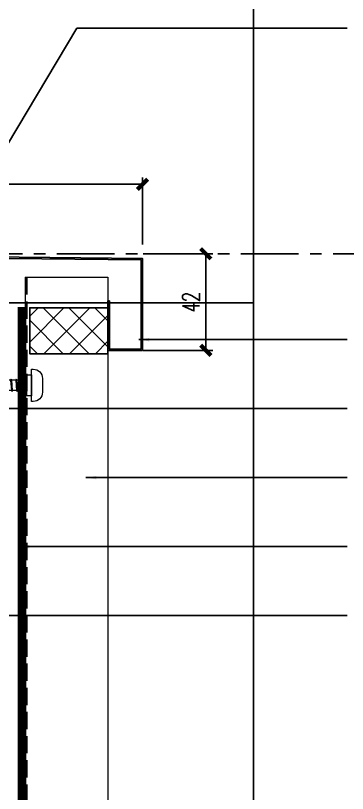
# Model space of a CAD drawing. Extents: x -160106 to 966792, y -663931 to 1550022.
# Drawn here: x -57146.6 to -57002.4, y -112864.1 to -112525.8 of the extents above; entities that cross this region are included whole.
import ezdxf
from ezdxf.xclip import XClip

# ---------------------------------------------------------------- set-up
doc = ezdxf.new("R2010")
doc.units = 0
doc.linetypes.add('ZN-CENTER', pattern=[2, 1.25, -0.25, 0.25, -0.25])
doc.linetypes.add('ZN-DASH', pattern=[0.35, 0.25, -0.1])
for name, color, linetype in [('!ZN6-虚线-8', 8, 'ZN-DASH'), ('!ZN6-轴线-1', 1, 'ZN-CENTER'), ('0_SEALING', 40, 'Continuous'), ('DIM', 173, 'Continuous')]:
    doc.layers.add(name, color=color, linetype=linetype)
for name, color, linetype, lineweight in [('0_FLASHING', 6, 'Continuous', 25), ('0_SCREW RIVET', 4, 'Continuous', 15), ('彩钢板', 6, 'Continuous', 15), ('防火岩棉', 252, 'Continuous', 13)]:
    doc.layers.add(name, color=color, linetype=linetype, lineweight=lineweight)
doc.layers.add('0_INSULATION', color=252, linetype='Continuous', lineweight=9, transparency=0.2)
doc.styles.add('DHTEXT-1', font='ROMANS.shx', dxfattribs={"width": 0.7, "bigfont": 'CHINESE.shx'})
doc.dimstyles.new('ZN3', dxfattribs={"dimscale": 3, "dimtxt": 2.5, "dimasz": 1.5, "dimexe": 1, "dimexo": 2, "dimgap": 0.9, "dimtad": 1, "dimdec": 0, "dimdsep": 46, "dimtxsty": 'DHTEXT-1', "dimblk": 'ARCHTICK', "dimcen": 2.5, "dimclrd": 173, "dimclre": 173, "dimclrt": 7, "dimazin": 2, "dimtfac": 1, "dimtix": 1, "dimtmove": 2, "dimatfit": 3, "dimfxl": 0, "dimarcsym": 0})

# ---------------------------------------------------------------- blocks, each defined once
blk = doc.blocks.new('$紧固件$00000145')
at = {"layer": '0_SCREW RIVET'}
for p, q in [((-1.72, 9.4), (-1.72, 7.22)), ((2.78, 9.4), (2.78, 7.61)), ((2.78, 7.11), (2.78, 5.4)), ((-1.72, 6.71), (-1.72, 5.01)), ((-1.72, 4.51), (-1.72, 2.8)), ((2.78, 4.9), (2.78, 3.19)), ((-1.72, 2.3), (-1.72, 0.59)), ((-1.72, 0.09), (-1.72, -1.62)), ((2.78, 2.69), (2.78, 0.99)), ((2.78, 0.48), (2.78, -1.22)), ((-1.72, -2.12), (-1.72, -3.83)), ((2.78, -1.72), (2.78, -3.43)), ((-1.72, -4.33), (-1.72, -6.03)), ((-1.72, -6.54), (-1.72, -8.24)), ((2.78, -3.93), (2.78, -5.64)), ((2.78, -6.14), (2.78, -7.85)), ((-1.72, -8.74), (-1.72, -10.45)), ((2.78, -8.35), (2.78, -10.06)), ((-1.72, -10.95), (-1.72, -12.66)), ((-1.72, -13.16), (-1.72, -14.87)), ((2.78, -10.56), (2.78, -12.26)), ((2.78, -12.77), (2.78, -14.47)), ((-1.72, -15.37), (-1.72, -17.08)), ((2.78, -14.97), (2.78, -16.68)), ((-1.72, -17.58), (-1.72, -19.28)), ((-1.72, -19.79), (-1.72, -24.8)), ((2.78, -17.18), (2.78, -18.89)), ((2.78, -19.39), (2.78, -24.8)), ((-1.72, -24.8), (0.53, -26.6)), ((0.53, -26.6), (2.78, -24.8))]:
    blk.add_line(p, q, dxfattribs=at)
blk.add_lwpolyline([(-6.47, 12.14, -0.414214), (-2.47, 16.14), (3.53, 16.14, -0.414214), (7.53, 12.14), (7.53, 12.15), (7.53, 11.4), (-6.47, 11.4), (-6.47, 12.15)], format="xyb", close=True, dxfattribs=at)
for points in [[(-3.97, 11.4), (5.03, 11.4), (5.03, 9.4), (-3.97, 9.4)], [(-1.72, 6.71), (2.78, 7.11), (3.28, 7.4), (2.78, 7.61), (-1.72, 7.22), (-2.22, 6.92)], [(-1.72, 4.51), (2.78, 4.9), (3.28, 5.19), (2.78, 5.4), (-1.72, 5.01), (-2.22, 4.71)], [(-1.72, 2.3), (2.78, 2.69), (3.28, 2.99), (2.78, 3.19), (-1.72, 2.8), (-2.22, 2.5)], [(-1.72, 0.09), (2.78, 0.48), (3.28, 0.78), (2.78, 0.99), (-1.72, 0.59), (-2.22, 0.3)], [(-1.72, -2.12), (2.78, -1.72), (3.28, -1.43), (2.78, -1.22), (-1.72, -1.62), (-2.22, -1.91)], [(-1.72, -4.33), (2.78, -3.93), (3.28, -3.64), (2.78, -3.43), (-1.72, -3.83), (-2.22, -4.12)], [(-1.72, -6.54), (2.78, -6.14), (3.28, -5.85), (2.78, -5.64), (-1.72, -6.03), (-2.22, -6.33)], [(-1.72, -8.74), (2.78, -8.35), (3.28, -8.06), (2.78, -7.85), (-1.72, -8.24), (-2.22, -8.54)], [(-1.72, -10.95), (2.78, -10.56), (3.28, -10.26), (2.78, -10.06), (-1.72, -10.45), (-2.22, -10.75)], [(-1.72, -13.16), (2.78, -12.77), (3.28, -12.47), (2.78, -12.26), (-1.72, -12.66), (-2.22, -12.95)], [(-1.72, -15.37), (2.78, -14.97), (3.28, -14.68), (2.78, -14.47), (-1.72, -14.87), (-2.22, -15.16)], [(-1.72, -17.58), (2.78, -17.18), (3.28, -16.89), (2.78, -16.68), (-1.72, -17.08), (-2.22, -17.37)]]:
    blk.add_lwpolyline(points, close=True, dxfattribs=at)
for points in [[(1.71, -18.98), (-1.72, -19.28), (-2.22, -19.58), (-1.72, -19.79), (1.63, -19.49)], [(0.53, -26.6), (1.87, -17.97), (2.51, -19.41), (2.48, -19.44), (2.78, -19.9)], [(2.3, -18.93), (2.78, -18.89), (3.28, -19.1), (2.78, -19.39), (2.5, -19.42)]]:
    blk.add_lwpolyline(points, dxfattribs=at)
blk = doc.blocks.new('*U2454')
at = {"layer": '0_INSULATION'}
blk.add_lwpolyline([(114802.18, -53909.33), (114802.18, -54345.27), (114752.18, -54345.27), (114752.18, -54147.49, -0.323318), (114775.68, -54112.49, 0.242761), (114797.68, -54086.41), (114798.06, -54026.96, 0.256774), (114775.68, -53998.09, -0.323318), (114752.18, -53963.09), (114752.18, -53909.33)], format="xyb", close=True, dxfattribs=at)
blk = doc.blocks.new('20250912092452')
at = {"layer": '0_SEALING'}
h = blk.add_hatch(dxfattribs=at)
h.set_pattern_fill('ANSI37', color=256, scale=5)
h.set_pattern_definition([(45, (-46606.335, -24757.564), (-5.6126601, 5.6126601), []), (135, (-46606.335, -24757.564), (-5.6126601, -5.6126601), [])])
h.paths.add_polyline_path([(699.77, 10826.54), (665.77, 10826.54), (665.77, 10806.54), (699.77, 10806.54)])
at = {"layer": '!ZN6-虚线-8', "ltscale": 30}
blk.add_line((664.57, 10839.8), (664.57, 10256.15), dxfattribs=at)
at = {"layer": '0_FLASHING'}
blk.add_line((699.77, 10829.5), (700.37, 10829.5), dxfattribs=at)
for points in [[(699.77, 10829.5), (699.77, 10808), (714.77, 10808), (714.77, 10848), (526.92, 10849.94)], [(700.37, 10829.5), (700.37, 10808.6), (714.17, 10808.6), (714.17, 10847.42), (526.92, 10849.34)]]:
    blk.add_lwpolyline(points, dxfattribs=at)
at = {"layer": '0_INSULATION'}
blk.add_lwpolyline([(663.77, 10826.87), (663.77, 10256.15), (563.77, 10256.15), (563.77, 10653.14, -0.323318), (610.77, 10723.14, 0.242761), (654.78, 10775.3), (655.43, 10826.87)], format="xyb", dxfattribs=at)
at = {"layer": '0_SEALING'}
blk.add_lwpolyline([(699.77, 10826.54), (665.77, 10826.54), (665.77, 10806.54), (699.77, 10806.54)], close=True, dxfattribs=at)
at = {"layer": '彩钢板', "color": 1}
for p, q in [((663.77, 10839.8), (663.77, 10256.15)), ((663.77, 10839.8), (699.77, 10839.8)), ((699.77, 10839.8), (699.77, 10256.15))]:
    blk.add_line(p, q, dxfattribs=at)
at = {"layer": '防火岩棉', "color": 0, "const_width": 3.75}
blk.add_lwpolyline([(662.42, 10826.87), (662.42, 10256.15)], dxfattribs=at)
ref = blk.add_blockref('*U2454', (-228940.58, 118946.69), dxfattribs=dict(xscale=2, yscale=2, zscale=2))
XClip(ref).set_block_clipping_path([(114615.5651122723, -54345.2688747206), (114890.5325357467, -54058.9863058605)])
at = {"rotation": 270}
blk.add_blockref('$紧固件$00000145', (655.17, 10793.34), dxfattribs=at)
blk = doc.blocks.new('_ArchTick')
at = {"color": 0, "linetype": 'ByBlock', "const_width": 0.4}
blk.add_lwpolyline([(-0.5, -0.5), (0.5, 0.5)], dxfattribs=at)
blk = doc.blocks.new('*D3043')
at = {"layer": 'Defpoints', "color": 0, "ltscale": 30, "transparency": 16777216}
for p in [(-57236.48, -112599.21), (-57236.48, -112612.43), (-57091.42, -112631.43)]:
    blk.add_point(p, dxfattribs=at)
at = {"layer": 'DIM', "color": 173, "linetype": 'ByBlock', "lineweight": -2, "ltscale": 30, "transparency": 16777216}
for p, q in [((-57236.48, -112606.43), (-57236.48, -112596.21)), ((-57091.42, -112625.43), (-57091.42, -112596.21)), ((-57091.42, -112599.21), (-57236.48, -112599.21))]:
    blk.add_line(p, q, dxfattribs=at)
at = {"layer": 'DIM', "color": 173, "lineweight": -2, "ltscale": 30, "transparency": 16777216, "xscale": 4.5, "yscale": 4.5, "zscale": 4.5, "rotation": 180}
blk.add_blockref('_ArchTick', (-57236.48, -112599.21), dxfattribs=at)
at = {"layer": 'DIM', "color": 173, "lineweight": -2, "ltscale": 30, "transparency": 16777216, "xscale": 4.5, "yscale": 4.5, "zscale": 4.5}
blk.add_blockref('_ArchTick', (-57091.42, -112599.21), dxfattribs=at)
at = {"layer": 'DIM', "color": 7, "ltscale": 30, "transparency": 16777216, "insert": (-57163.95, -112592.76), "char_height": 7.5, "attachment_point": 5, "style": 'DHTEXT-1'}
blk.add_mtext('145', dxfattribs=at)
blk = doc.blocks.new('*D3059')
at = {"layer": 'Defpoints', "color": 0, "ltscale": 30, "transparency": 16777216}
for p in [(-57097.15, -112629.43), (-57063.9, -112629.43), (-57097.15, -112671.43)]:
    blk.add_point(p, dxfattribs=at)
at = {"layer": 'DIM', "color": 173, "linetype": 'ByBlock', "lineweight": -2, "ltscale": 30, "transparency": 16777216}
for p, q in [((-57091.15, -112629.43), (-57060.9, -112629.43)), ((-57063.9, -112671.43), (-57063.9, -112629.43)), ((-57091.15, -112671.43), (-57060.9, -112671.43))]:
    blk.add_line(p, q, dxfattribs=at)
at = {"layer": 'DIM', "color": 173, "lineweight": -2, "ltscale": 30, "transparency": 16777216, "xscale": 4.5, "yscale": 4.5, "zscale": 4.5}
for p, rotation in [((-57063.9, -112629.43), 90), ((-57063.9, -112671.43), 270)]:
    blk.add_blockref('_ArchTick', p, dxfattribs=dict(at, rotation=rotation))
at = {"layer": 'DIM', "color": 7, "ltscale": 30, "transparency": 16777216, "insert": (-57070.35, -112650.43), "char_height": 7.5, "attachment_point": 5, "rotation": 90, "style": 'DHTEXT-1'}
blk.add_mtext('42', dxfattribs=at)

msp = doc.modelspace()

# ---------------------------------------------------------------- block references
at = {"ltscale": 40}
ref = msp.add_blockref('20250912092452', (-57806.19, -123479.43), dxfattribs=at)
XClip(ref).set_block_clipping_path([(231.8707667902, 10467.8257115188), (762.940642266, 11304.7486900939)])

# ---------------------------------------------------------------- next in the draw order: linework, layer by layer
at = {"layer": '!ZN6-轴线-1', "linetype": 'ZN-CENTER', "ltscale": 20}
msp.add_line((-57888.62, -112629.43), (-56749.09, -112629.43), dxfattribs=at)

# ---------------------------------------------------------------- next in the draw order: dimensions: what is measured, and where the dimension line sits
at = {"layer": 'DIM', "ltscale": 30}
dim = msp.add_linear_dim(base=(-57236.48, -112599.21), p1=(-57091.42, -112631.43), p2=(-57236.48, -112612.43), dimstyle='ZN3', dxfattribs=at)
dim.commit()
dim.dimension.update_dxf_attribs({"geometry": '*D3043', "text_midpoint": (-57163.95, -112592.76)})
dim = msp.add_linear_dim(base=(-57063.9, -112629.43), p1=(-57097.15, -112671.43), p2=(-57097.15, -112629.43), angle=90, dimstyle='ZN3', dxfattribs=at)
dim.commit()
dim.dimension.update_dxf_attribs({"geometry": '*D3059', "text_midpoint": (-57070.35, -112650.43)})

# ---------------------------------------------------------------- next in the draw order: leaders
at = {"layer": 'DIM'}
for points in [[(-57189.69, -112647.56), (-57119.97, -112531.33), (-57002.45, -112531.33)], [(-57093, -112666.76), (-57074.47, -112666.76), (-57002.45, -112666.76)], [(-57163.39, -112696.76), (-57074.47, -112696.76), (-57002.45, -112696.76)], [(-57115.98, -112726.76), (-57074.47, -112726.76), (-57002.45, -112726.76)], [(-57145.08, -112756.76), (-57074.47, -112756.76), (-57002.45, -112756.76)], [(-57277.37, -112786.76), (-57074.47, -112786.76), (-57002.45, -112786.76)]]:
    msp.add_leader(points, dimstyle='ZN3', dxfattribs=at)

doc.saveas('drawing.dxf')
